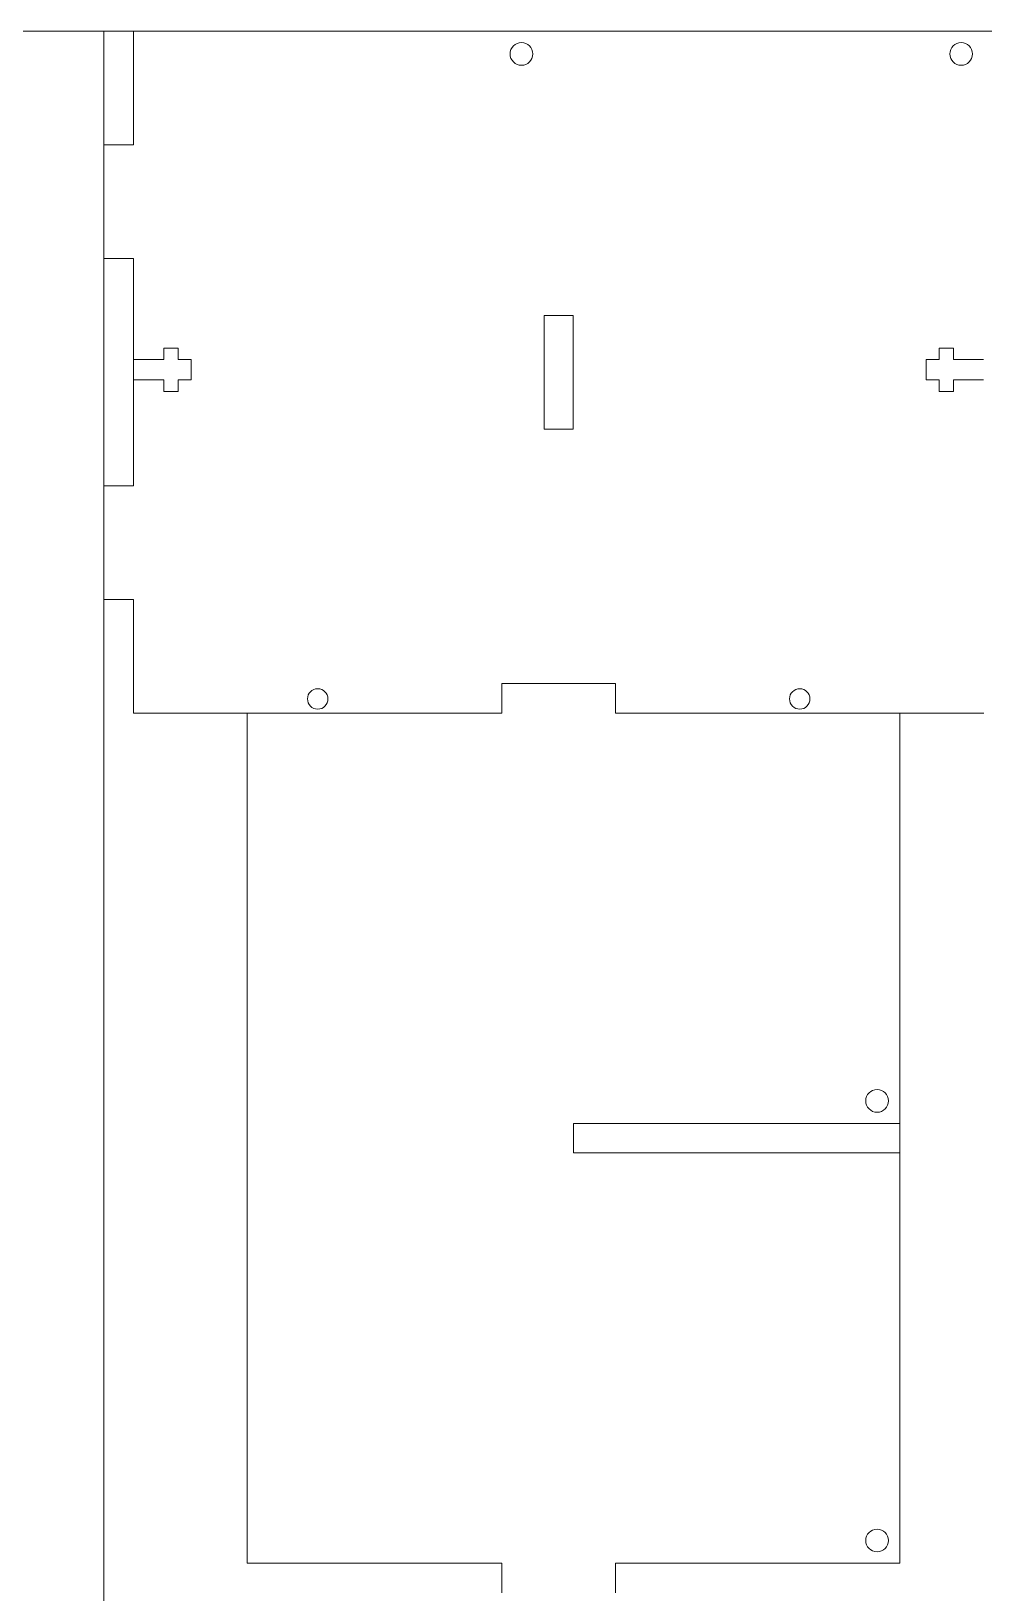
# Model space of a CAD drawing. Header units: inches. Extents: x 5.7 to 37.7, y 3.3 to 21.3.
# Drawn here: x 19.34 to 23.53, y 14.46 to 21.33 of the extents above; entities that cross this region are included whole.
import ezdxf

# ---------------------------------------------------------------- set-up
doc = ezdxf.new("R2010")
doc.units = ezdxf.units.IN
doc.header["$MEASUREMENT"] = 0
doc.layers.add('LASER MAGENTA', color=6, linetype='Continuous', lineweight=0, true_color=0xff00ff)

msp = doc.modelspace()

# ---------------------------------------------------------------- linework, layer by layer
at = {"layer": 'LASER MAGENTA', "linetype": 'Continuous'}
for p, q in [((19.7949, 20.8315), (19.7949, 21.3315)), ((19.7949, 19.3315), (19.7949, 20.3315)), ((19.9915, 19.9372), (19.9285, 19.9372)), ((19.9285, 19.9372), (19.9285, 19.8872)), ((19.9915, 19.8872), (19.9915, 19.9372)), ((23.3384, 19.8872), (23.3383, 19.9372)), ((23.3383, 19.9372), (23.4013, 19.9372)), ((23.4013, 19.9372), (23.4014, 19.8872)), ((19.9285, 19.8872), (19.7965, 19.8873)), ((20.0485, 19.8871), (19.9915, 19.8872)), ((20.0484, 19.7971), (20.0485, 19.8871)), ((23.2814, 19.8871), (23.3384, 19.8872)), ((23.2815, 19.7971), (23.2814, 19.8871)), ((23.4014, 19.8872), (23.5334, 19.8873)), ((19.7964, 19.7973), (19.9284, 19.7972)), ((19.9284, 19.7972), (19.9283, 19.7472)), ((19.9913, 19.7472), (19.9914, 19.7972)), ((19.9914, 19.7972), (20.0484, 19.7971)), ((23.3385, 19.7972), (23.2815, 19.7971)), ((23.3385, 19.7472), (23.3385, 19.7972)), ((23.5335, 19.7973), (23.4015, 19.7972)), ((23.4015, 19.7972), (23.4015, 19.7472)), ((19.9283, 19.7472), (19.9913, 19.7472)), ((23.4015, 19.7472), (23.3385, 19.7472)), ((22.6649, 14.5915), (23.1649, 14.5915))]:
    msp.add_line(p, q, dxfattribs=at)
at = {"layer": 'LASER MAGENTA'}
for p, q in [((19.7949, 21.3315), (19.7949, 20.8315)), ((19.7949, 21.3315), (23.5349, 21.3315)), ((19.6649, 20.3315), (19.6649, 20.8315)), ((19.6649, 20.8315), (19.7949, 20.8315)), ((19.7949, 20.3315), (19.6649, 20.3315)), ((19.6649, 18.8315), (19.6649, 19.3315)), ((19.6649, 19.3315), (19.7949, 19.3315)), ((19.7949, 18.8315), (19.6649, 18.8315)), ((19.7949, 18.8315), (19.7949, 18.3315)), ((21.9149, 18.4615), (21.4149, 18.4615)), ((21.4149, 18.4615), (21.4149, 18.3315)), ((21.4149, 18.3315), (21.4149, 18.4615)), ((21.4149, 18.4615), (21.9149, 18.4615)), ((21.9149, 18.3315), (21.9149, 18.4615)), ((21.9149, 18.4615), (21.9149, 18.3315)), ((21.4149, 18.3315), (19.7949, 18.3315)), ((20.2949, 16.7115), (20.2949, 18.3315)), ((20.2949, 18.3315), (21.4149, 18.3315)), ((21.9149, 18.3315), (23.5349, 18.3315)), ((21.9149, 18.3315), (23.1649, 18.3315)), ((23.1649, 18.3315), (23.1649, 14.5915)), ((23.1649, 18.3315), (23.1649, 14.5915)), ((20.2949, 14.5915), (20.2949, 16.7115)), ((21.4149, 14.5915), (20.2949, 14.5915)), ((21.4149, 14.5915), (21.4149, 14.4615)), ((23.1649, 14.5915), (21.9149, 14.5915)), ((21.9149, 14.4615), (21.9149, 14.5915))]:
    msp.add_line(p, q, dxfattribs=at)
for points in [[(5.6649, 3.3315), (37.6649, 3.3315), (37.6649, 21.3315), (5.6649, 21.3315)], [(19.6649, 9.3315), (19.6649, 21.3315), (37.6649, 21.3315), (37.6649, 9.3315)], [(21.7289, 19.5815), (21.6009, 19.5815), (21.6009, 20.0815), (21.7289, 20.0815)], [(21.7299, 16.3975), (21.7299, 16.5255), (23.1649, 16.5255), (23.1649, 16.3975)]]:
    msp.add_lwpolyline(points, close=True, dxfattribs=at)
at = {"layer": 'LASER MAGENTA', "linetype": 'Continuous'}
for centre, radius in [((21.5009, 21.2315), 0.05), ((23.4349, 21.2315), 0.05), ((20.6049, 18.394), 0.045), ((22.7249, 18.394), 0.045), ((23.0649, 16.6255), 0.05), ((23.0649, 14.6915), 0.05)]:
    msp.add_circle(centre, radius, dxfattribs=at)

doc.saveas('drawing.dxf')
